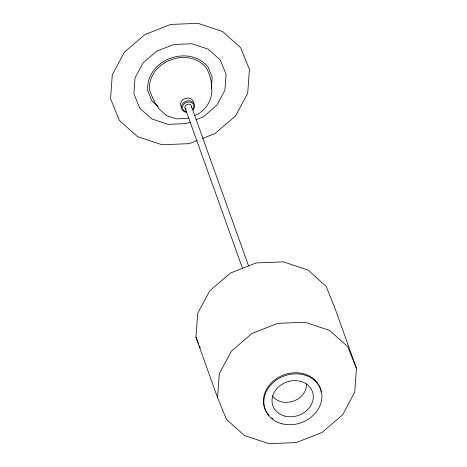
<?xml version="1.0" encoding="UTF-8"?>
<svg xmlns="http://www.w3.org/2000/svg" width="467" height="467" viewBox="0 0 467 467"><rect width="100%" height="100%" fill="white"/><g stroke="black" fill="none" stroke-linecap="round" stroke-linejoin="round"><path stroke-width="0.7" d="M211.37 88.339L212.176 77.242L208.089 67.184C189.129 43.326 144.963 60.115 147.794 90.849L151.886 100.907L158.161 106.523M195.947 337.238L197.693 313.304L209.747 290.783L230.272 273.102L256.144 262.944L283.422 261.87L307.957 270.031L326.007 286.195L334.833 307.893L356.455 368.282L354.71 392.216L342.655 414.737L322.131 432.419L296.259 442.576L268.98 443.65L244.445 435.489L226.396 419.325L217.569 397.627L195.947 337.238L198.621 343.811M217.569 397.627L219.315 373.693L231.369 351.172L251.894 333.491L277.766 323.339L305.044 322.259L329.579 330.426L347.635 346.584L356.455 368.282M188.715 117.918L187.413 118.431L176.386 118.863L166.474 115.565L159.177 109.039L153.859 101.024M194.599 115.612C205.317 111.415 212.771 100.002 211.732 88.409C211.872 81.188 209.736 74.516 206.502 68.135C188.791 45.585 146.79 61.574 149.615 90.464L153.474 99.95L154.53 100.895M190.087 122.062L186.129 123.621L168.021 124.333L151.734 118.916L139.75 108.186L133.889 93.785L135.051 77.896L143.048 62.946L156.673 51.207L173.847 44.47L191.955 43.752L208.241 49.175L220.226 59.904L226.086 74.306L224.925 90.189L216.922 105.139L203.303 116.878L196.035 119.733M197.197 140.538L189.234 143.661L161.956 144.741L137.421 136.574L119.365 120.416L110.545 98.718L112.29 74.784L124.345 52.263L144.869 34.581L170.741 24.424L198.02 23.35L222.555 31.511L240.604 47.675L249.431 69.373L247.685 93.307L235.631 115.828L215.106 133.509L202.503 138.454M199.421 345.784L200.226 347.757M191.423 106.313L248.59 265.968M184.985 107.673L242.642 268.7M181.33 107.299A6.76 5.692 -19.7 0 1 185.557 98.356A6.76 5.692 -19.7 0 1 193.712 103.586M186.339 112.319A6.76 5.692 -19.7 0 1 181.902 104.935A6.76 5.692 -19.7 0 1 191.365 101.222A6.76 5.692 -19.7 0 1 193.326 109.576M186.736 111.934A5.802 4.892 -19.7 0 1 182.93 105.6A5.802 4.892 -19.7 0 1 191.05 102.413A5.802 4.892 -19.7 0 1 192.737 109.582M186.228 109.43A3.304 2.784 -19.7 0 1 185.387 105.846A3.304 2.784 -19.7 0 1 189.444 104.258A3.304 2.784 -19.7 0 1 191.342 107.422M272.973 418.8A29.526 24.874 -19.7 0 1 271.794 417.924M269.12 415.455A29.526 24.874 -19.7 0 1 281.583 375.789A29.526 24.874 -19.7 0 1 321.249 392.117M306.539 383.833A18.651 15.715 -19.7 0 1 293.381 401.153A18.651 15.715 -19.7 0 1 272.349 395.835M281.788 423.715A29.526 24.874 -19.7 0 0 321.635 393.196A29.526 24.874 -19.7 0 0 275.151 380.92A29.526 24.874 -19.7 0 0 281.788 423.715M284.782 416.091A20.997 17.688 -19.7 0 0 313.118 394.387A20.997 17.688 -19.7 0 0 280.06 385.654A20.997 17.688 -19.7 0 0 284.782 416.091"/></g></svg>
